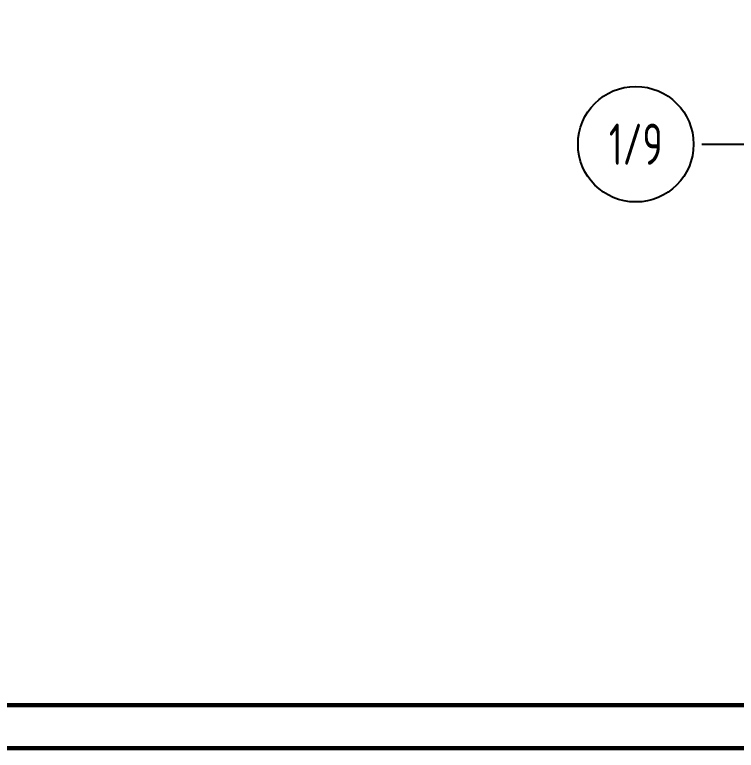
# Model space of a CAD drawing. Extents: x 31132 to 885236, y 345273 to 1212165.
# Drawn here: x 411094 to 421585, y 458872 to 469568 of the extents above; entities that cross this region are included whole.
import ezdxf
from ezdxf.enums import TextEntityAlignment as Align

# ---------------------------------------------------------------- set-up
doc = ezdxf.new("R2010")
doc.units = 0
doc.header["$LTSCALE"] = 1000
doc.layers.get('0').update_dxf_attribs({"linetype": 'CONTINUOUS'})
doc.layers.add('TK', color=4, linetype='CONTINUOUS')
doc.styles.add('StTextStyle', font='yjkeng.shx', dxfattribs={"width": 0.7, "height": 250, "bigfont": 'yjkchn.shx'})

msp = doc.modelspace()

# ---------------------------------------------------------------- linework, layer by layer
at = {"const_width": 30}
msp.add_lwpolyline([(421084.31, 467685.11), (430749.56, 467685.11)], dxfattribs=at)
msp.add_circle((420124.31, 467685.11), 840)
at = {"layer": 'TK', "const_width": 62.5}
for points in [[(384043.24, 458903.55), (384043.24, 496028.55), (436543.24, 496028.55), (436543.24, 458903.55)], [(387168.24, 459528.55), (387168.24, 495403.55), (435918.24, 495403.55), (435918.24, 459528.55)]]:
    msp.add_lwpolyline(points, close=True, dxfattribs=at)

# ---------------------------------------------------------------- texts
at = {"style": 'StTextStyle', "width": 0.7}
msp.add_text('1/9', height=600, dxfattribs=at).set_placement((420124.31, 467685.11), align=Align.MIDDLE_CENTER)

doc.saveas('drawing.dxf')
